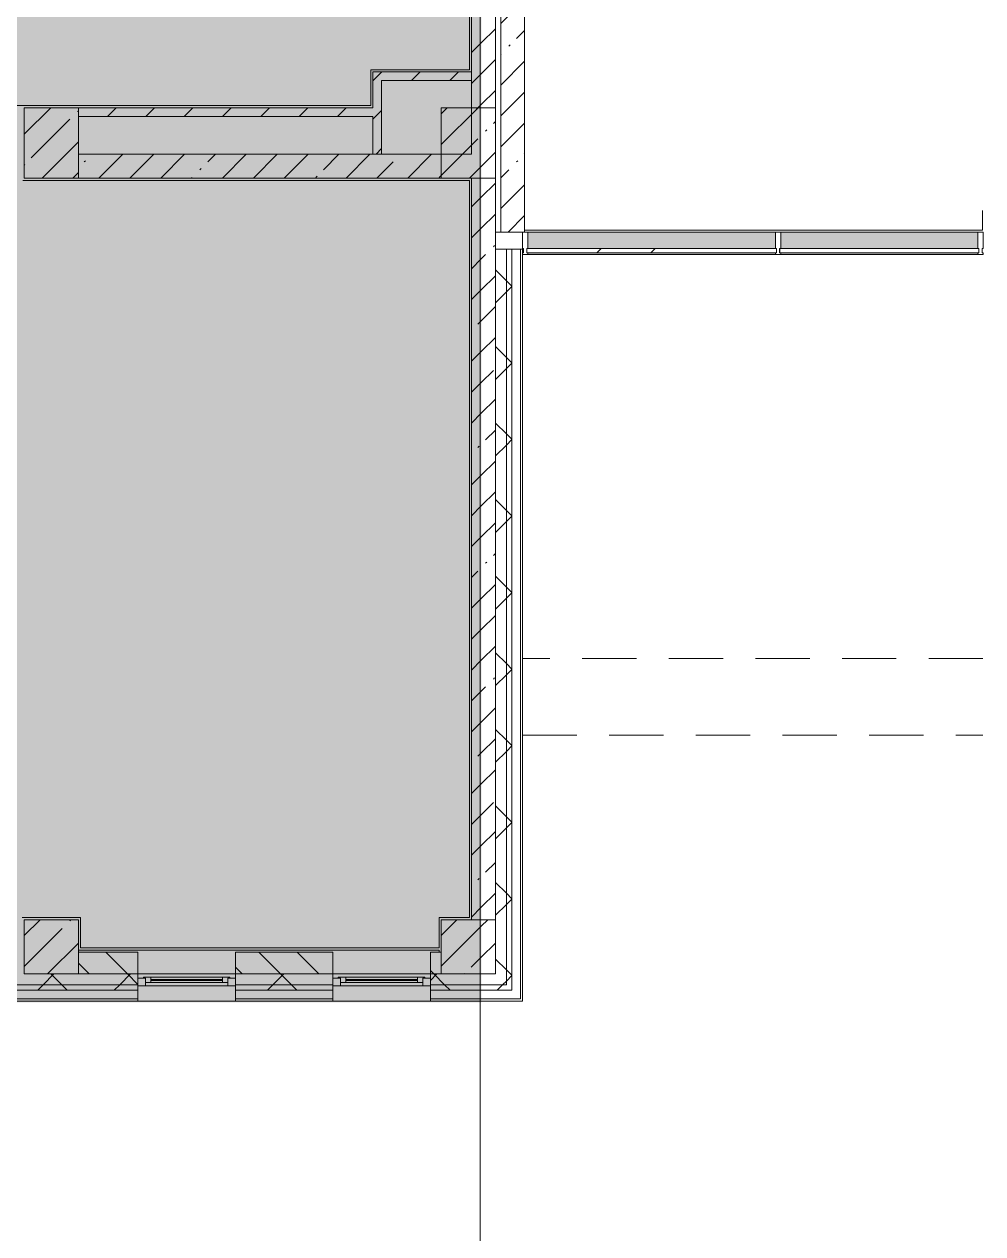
# Model space of a CAD drawing. Header units: millimetres. Extents: x 35355 to 234366, y -8553 to 29000.
# Drawn here: x 187706 to 196557, y 1150 to 12321 of the extents above; entities that cross this region are included whole.
import ezdxf

# ---------------------------------------------------------------- set-up
doc = ezdxf.new("R2010")
doc.units = ezdxf.units.MM
doc.linetypes.add('200_ШТРИХ__ш1_п0_6_', pattern=[800, 500, -300])
doc.linetypes.add('Осевая', pattern=[3175, 635, -476.25, 1587.5, -476.25])
doc.layers.add('A-DETL-GENF-2', color=7, linetype='Continuous', lineweight=9, true_color=0xc0c0c0, transparency=0.4)
for name, color, linetype, lineweight in [('A-DETL-MBND-1', 7, '200_ШТРИХ__ш1_п0_6_', 9), ('A-GLAZ-CURT-3', 7, 'Continuous', 5), ('A-GLAZ-CWMG-3', 7, 'Continuous', 5), ('A-WALL', 7, 'Continuous', 9), ('A-WALL-2', 7, 'Continuous', 5), ('I-WALL-3', 7, 'Continuous', 5), ('S-COLS-1', 7, 'Continuous', 5), ('Оси', 7, 'Continuous', 9), ('Оси-2', 7, 'Осевая', 9)]:
    doc.layers.add(name, color=color, linetype=linetype, lineweight=lineweight)
for name, color, linetype, lineweight, true_color in [('A-FLOR-1', 7, 'Continuous', 5, 0xb7b7b7), ('A-FLOR-2', 7, 'Continuous', 5, 0xaaaaaa), ('A-GLAZ-3', 7, 'Continuous', 5, 0x737373), ('A-GLAZ-CWMG-4', 7, 'Continuous', 5, 0x383e42), ('A-WALL-3', 7, 'Continuous', 5, 0x737373), ('A-WALL-4', 7, 'Continuous', 9, 0x737373), ('I-WALL-2', 7, 'Continuous', 5, 0x737373), ('S-COLS-2', 7, 'Continuous', 5, 0x737373)]:
    doc.layers.add(name, color=color, linetype=linetype, lineweight=lineweight, true_color=true_color)
pattern_1 = [(45, (107356.5, 0), (-285.1231, 285.1231), []), (45, (107641.6, 0), (-285.1231, 285.1231), [504.031, -100.806, 16.764, -84.042])]
pattern_2 = [(45, (107356.5, 0), (-353.5534, 353.5534), []), (135, (107356.5, 0), (-353.5534, -353.5534), [])]
pattern_3 = [(45, (107356.5, 0), (-176.7767, 176.7767), [])]
pattern_4 = [(45, (-84450, -3800), (-285.1231, 285.1231), []), (45, (-84164.88, -3800), (-285.1231, 285.1231), [504.031, -100.806, 16.764, -84.042])]

# ---------------------------------------------------------------- blocks, each defined once
blk = doc.blocks.new('BSC_Колонна _Прямоугольная - 500х500-V65-3_6_2_птичка')
at = {"layer": 'S-COLS-1'}
h = blk.add_hatch(dxfattribs=at)
h.set_pattern_fill('FP_88', color=256, style=0, pattern_type=2)
h.set_pattern_definition([(45, (-80600, -3800), (-285.1231, 285.1231), []), (45, (-80314.88, -3800), (-285.1231, 285.1231), [504.031, -100.806, 16.764, -84.042])])
h.paths.add_polyline_path([(250, -250), (250, 250), (-250, 250), (-250, -250)])
at = {"layer": 'S-COLS-2'}
for p, q in [((250, 250), (-250, 250)), ((-250, 250), (-250, -250)), ((250, -250), (250, 250)), ((-250, -250), (250, -250))]:
    blk.add_line(p, q, dxfattribs=at)
blk = doc.blocks.new('120_Окно_СКБ_1Ст - 120_Окно_СКБ_1Ст 900х2500_h_-19906774-3_6_2_птичка')
at = {"layer": 'A-GLAZ-3'}
for p, q in [((-450, -75), (-450, -5)), ((-450, -5), (-380, -5)), ((450, -5), (-450, -5)), ((-380, -75), (-450, -75)), ((-450, -75), (-400, -75)), ((-380, -75), (-400, -75)), ((-400, -75), (-400, -85)), ((-400, -85), (400, -85)), ((400, -85), (-400, -85)), ((-380, -5), (-380, -75)), ((380, -35), (-380, -35)), ((-380, -35), (-380, -75)), ((-330, -85), (-330, -35)), ((-330, -55), (330, -55)), ((330, -65), (-330, -65)), ((330, -85), (330, -35)), ((380, -75), (380, -5)), ((380, -5), (450, -5)), ((380, -75), (380, -35)), ((450, -75), (380, -75)), ((400, -75), (380, -75)), ((400, -75), (450, -75)), ((400, -85), (400, -75)), ((450, -5), (450, -75))]:
    blk.add_line(p, q, dxfattribs=at)
blk = doc.blocks.new('Системная панель - Стекло - 40мм-33184352-3_6_2_птичка')
at = {"layer": 'A-GLAZ-CURT-3'}
h = blk.add_hatch(dxfattribs=at)
h.set_pattern_fill('FP_158', color=256, style=0, pattern_type=2)
h.set_pattern_definition([(45, (-86642.5, -9710), (-1414.214, 1414.214), [1000, -3000]), (45, (-87642.5, -10210), (-1414.214, 1414.214), [3000, -1000]), (45, (-85642.5, -10710), (-1414.214, 1414.214), [1000, -3000])])
h.paths.add_polyline_path([(1153, 0), (1153, 40), (-1153, 40), (-1153, 0), (554, 0)])
for p, q in [((1153, 40), (-1153, 40)), ((-1153, 40), (-1153, 0)), ((-1153, 0), (1153, 0)), ((1153, 0), (1153, 40))]:
    blk.add_line(p, q, dxfattribs=at)
blk = doc.blocks.new('Системная панель - Стекло - 40мм-33184353-3_6_2_птичка')
at = {"layer": 'A-GLAZ-CURT-3'}
h = blk.add_hatch(dxfattribs=at)
h.set_pattern_fill('FP_159', color=256, style=0, pattern_type=2)
h.set_pattern_definition([(45, (-88744.2, -9710), (-1414.214, 1414.214), [1000, -3000]), (45, (-89744.2, -10210), (-1414.214, 1414.214), [3000, -1000]), (45, (-87744.2, -10710), (-1414.214, 1414.214), [1000, -3000])])
h.paths.add_polyline_path([(919, 0), (919, 40), (-919, 40), (-919, 0), (317, 0)])
for p, q in [((919, 40), (-919, 40)), ((-919, 40), (-919, 0)), ((-919, 0), (919, 0)), ((919, 0), (919, 40))]:
    blk.add_line(p, q, dxfattribs=at)
blk = doc.blocks.new('Прямоугольный импост - Импост структурный с накладкой - 190мм-33184356-3_6_2_птичка')
at = {"layer": 'A-GLAZ-CWMG-3'}
for p, q in [((-50, 0), (-50, 17)), ((-50, 17), (0, 17)), ((-40, 0), (-50, 0)), ((-40, -40), (-40, 0)), ((0, 0), (-10, 0)), ((-10, 0), (-10, -40)), ((0, 17), (0, 0)), ((-50, -190), (-50, -40)), ((-50, -40), (-40, -40)), ((-10, -40), (0, -40)), ((0, -40), (0, -190)), ((0, -190), (-50, -190))]:
    blk.add_line(p, q, dxfattribs=at)
blk = doc.blocks.new('Прямоугольный импост - Импост структурный с накладкой - 190мм-33184358-3_6_2_птичка')
at = {"layer": 'A-GLAZ-CWMG-3'}
for p, q in [((0, 17), (-50, 17)), ((-50, 17), (-50, 0)), ((-50, 0), (-40, 0)), ((-40, 0), (-40, -40)), ((-10, -40), (-10, 0)), ((-10, 0), (0, 0)), ((0, 0), (0, 17)), ((-40, -40), (-50, -40)), ((-50, -40), (-50, -190)), ((0, -40), (-10, -40)), ((0, -190), (0, -40)), ((-50, -190), (0, -190))]:
    blk.add_line(p, q, dxfattribs=at)
blk = doc.blocks.new('Прямоугольный импост - Импост структурный с накладкой - 190мм-33184349-3_6_2_птичка')
at = {"layer": 'A-GLAZ-CWMG-3'}
for p, q in [((-25, 0), (-25, 17)), ((-25, 17), (25, 17)), ((-15, 0), (-25, 0)), ((-15, -40), (-15, 0)), ((25, 0), (15, 0)), ((15, 0), (15, -40)), ((25, 17), (25, 0)), ((-25, -190), (-25, -40)), ((-25, -40), (-15, -40)), ((15, -40), (25, -40)), ((25, -40), (25, -190)), ((25, -190), (-25, -190))]:
    blk.add_line(p, q, dxfattribs=at)
blk = doc.blocks.new('Прямоугольный импост - Импост структурный с накладкой - 190мм-23186050-3_6_2_птичка')
at = {"layer": 'A-GLAZ-CWMG-4'}
for points in [[(85000, 10250), (87285, 10250), (87285, 10400), (85000, 10400)], [(85000, 10193), (87285, 10193), (87285, 10210), (85000, 10210)]]:
    blk.add_hatch(color=256, dxfattribs=at).paths.add_polyline_path(points)
at = {"layer": 'A-GLAZ-CWMG-3'}
for p, q in [((85000, 10400), (87285, 10400)), ((85000, 10193), (87285, 10193))]:
    blk.add_line(p, q, dxfattribs=at)
blk = doc.blocks.new('Прямоугольный импост - Импост структурный с накладкой - 190мм-23186051-3_6_2_птичка')
at = {"layer": 'A-GLAZ-CWMG-4'}
for points in [[(88000, 10250), (88000, 10400), (87335, 10400), (87335, 10250)], [(87335, 10193), (88000, 10193), (88000, 10210), (87335, 10210)]]:
    blk.add_hatch(color=256, dxfattribs=at).paths.add_polyline_path(points)
at = {"layer": 'A-GLAZ-CWMG-3'}
for p, q in [((87335, 10400), (88000, 10400)), ((87335, 10193), (88000, 10193))]:
    blk.add_line(p, q, dxfattribs=at)
blk = doc.blocks.new('Прямоугольный импост - Импост структурный с накладкой - 190мм-23186052-3_6_2_птичка')
at = {"layer": 'A-GLAZ-CWMG-4'}
for points in [[(88561, 10250), (89154, 10250), (89154, 10400), (88000, 10400), (88000, 10250)], [(88561, 10193), (89154, 10193), (89154, 10210), (88000, 10210), (88000, 10193)]]:
    blk.add_hatch(color=256, dxfattribs=at).paths.add_polyline_path(points)
at = {"layer": 'A-GLAZ-CWMG-3'}
for p, q in [((88000, 10400), (89154, 10400)), ((88000, 10193), (89154, 10193))]:
    blk.add_line(p, q, dxfattribs=at)
blk = doc.blocks.new('парапет9 - парапет-22867712-3_6_2_птичка')
at = {"layer": 'A-DETL-MBND-1'}
for p, q in [((89202, 7964), (84952, 7964)), ((84952, 7255), (89202, 7255))]:
    blk.add_line(p, q, dxfattribs=at)
blk = doc.blocks.new('BSC_Колонна _Прямоугольная - 650х500-V175-3_6_2_птичка')
at = {"layer": 'S-COLS-1'}
h = blk.add_hatch(dxfattribs=at)
h.set_pattern_fill('FP_162', color=256, style=0, pattern_type=2)
h.set_pattern_definition([(135, (11225, -80600), (-285.1231, -285.1231), []), (135, (11225, -80314.88), (-285.1231, -285.1231), [504.031, -100.806, 16.764, -84.042])])
h.paths.add_polyline_path([(325, 250), (-325, 250), (-325, -250), (325, -250)])
at = {"layer": 'S-COLS-2'}
for p, q in [((325, 250), (-325, 250)), ((-325, 250), (-325, -250)), ((325, -250), (325, 250)), ((-325, -250), (325, -250))]:
    blk.add_line(p, q, dxfattribs=at)
blk = doc.blocks.new('BSC_Колонна _Прямоугольная - 500х500-V176-3_6_2_птичка')
at = {"layer": 'S-COLS-1'}
h = blk.add_hatch(dxfattribs=at)
h.set_pattern_fill('FP_163', color=256, style=0, pattern_type=2)
h.set_pattern_definition(pattern_4)
h.paths.add_polyline_path([(-84, -250), (120, -250), (120, 250), (-250, 250), (-250, -250)])
h = blk.add_hatch(dxfattribs=at)
h.set_pattern_fill('FP_163', color=256, style=0, pattern_type=2)
h.set_pattern_definition(pattern_4)
h.paths.add_polyline_path([(250, -250), (250, 250), (120, 250), (120, -250)])
for p, q in [((250, 250), (120, 250)), ((250, -250), (250, 250)), ((120, -250), (250, -250))]:
    blk.add_line(p, q, dxfattribs=at)
at = {"layer": 'S-COLS-2'}
for p, q in [((120, 250), (-250, 250)), ((-250, 250), (-250, -250)), ((-250, -250), (120, -250))]:
    blk.add_line(p, q, dxfattribs=at)

msp = doc.modelspace()

# ---------------------------------------------------------------- hatches: boundary and pattern name
at = {"layer": 'A-DETL-GENF-2'}
msp.add_hatch(color=256, dxfattribs=at).paths.add_polyline_path([(178205.9, -251.7), (183206.5, -251.7), (183206.5, 3288.3), (191926.5, 3288.3), (191926.5, 27348.3), (149266.5, 27348.3), (149266.5, 23888.3), (145666.6, 23888.3), (145666.6, -251.7), (177273.7, -251.7)])
at = {"layer": 'A-WALL-2'}
h = msp.add_hatch(dxfattribs=at)
h.set_pattern_fill('FP_99', color=256, style=0, pattern_type=2)
h.set_pattern_definition(pattern_2)
h.paths.add_polyline_path([(192158.1, 3450), (192158.1, 10242), (192058.1, 10242), (192058.1, 3450)])
h = msp.add_hatch(dxfattribs=at)
h.set_pattern_fill('FP_99', color=256, style=0, pattern_type=2)
h.set_pattern_definition(pattern_2)
h.paths.add_polyline_path([(192158.1, 3400), (192208.1, 3400), (192208.1, 10242), (192158.1, 10242), (192158.1, 3450)])
h = msp.add_hatch(dxfattribs=at)
h.set_pattern_fill('FP_97', color=256, style=0, pattern_type=2)
h.set_pattern_definition([(135, (107356.5, 0), (-176.7767, -176.7767), [])])
h.paths.add_polyline_path([(183336.5, 3550), (184436.5, 3550), (184436.5, 3750), (183336.5, 3750), (183336.5, 3566.7)])
h.paths.add_polyline_path([(188459.9, 3550), (188756.5, 3550), (188756.5, 3750), (188206.5, 3750), (188206.5, 3550)])
h.paths.add_polyline_path([(187706.5, 3550), (187706.5, 3750), (187436.5, 3750), (187436.5, 3550)])
h.paths.add_polyline_path([(191556.5, 3550), (191556.5, 3750), (191456.5, 3750), (191456.5, 3550)])
h.paths.add_polyline_path([(190324.3, 3550), (190556.5, 3550), (190556.5, 3750), (189656.5, 3750), (189656.5, 3550)])
h = msp.add_hatch(dxfattribs=at)
h.set_pattern_fill('FP_99', color=256, style=0, pattern_type=2)
h.set_pattern_definition(pattern_2)
h.paths.add_polyline_path([(188459.9, 3450), (188756.5, 3450), (188756.5, 3550), (187436.5, 3550), (187436.5, 3450)])
h.paths.add_polyline_path([(189656.5, 3450), (190556.5, 3450), (190556.5, 3550), (189656.5, 3550)])
h.paths.add_polyline_path([(191926.5, 3450), (191926.5, 3550), (191456.5, 3550), (191456.5, 3450), (191722.6, 3450)])
h.paths.add_polyline_path([(183056.5, 3450), (184436.5, 3450), (184436.5, 3550), (183056.5, 3550)])
h = msp.add_hatch(dxfattribs=at)
h.set_pattern_fill('FP_99', color=256, style=0, pattern_type=2)
h.set_pattern_definition(pattern_2)
h.paths.add_polyline_path([(191926.5, 3450), (192058.1, 3450), (192056.5, 3550), (191926.5, 3550), (191926.5, 3538.7)])
h = msp.add_hatch(dxfattribs=at)
h.set_pattern_fill('FP_99', color=256, style=0, pattern_type=2)
h.set_pattern_definition(pattern_2)
h.paths.add_polyline_path([(183247, 3400), (184436.5, 3400), (184436.5, 3450), (183056.5, 3450), (183056.5, 3400), (183206.5, 3400)])
h.paths.add_polyline_path([(191926.5, 3400), (191926.5, 3450), (191456.5, 3450), (191456.5, 3400), (191722.6, 3400)])
h.paths.add_polyline_path([(190324.3, 3400), (190556.5, 3400), (190556.5, 3450), (189656.5, 3450), (189656.5, 3400)])
h.paths.add_polyline_path([(187436.5, 3400), (188756.5, 3400), (188756.5, 3450), (187436.5, 3450)])
h = msp.add_hatch(dxfattribs=at)
h.set_pattern_fill('FP_99', color=256, style=0, pattern_type=2)
h.set_pattern_definition(pattern_2)
h.paths.add_polyline_path([(192158.1, 3400), (192158.1, 3450), (191926.5, 3450), (191926.5, 3400), (192058.1, 3400)])
at = {"layer": 'I-WALL-3'}
h = msp.add_hatch(dxfattribs=at)
h.set_pattern_fill('FP_95', color=256, style=0, pattern_type=2)
h.set_pattern_definition(pattern_1)
h.paths.add_polyline_path([(192188.6, 10400), (192326.5, 10400), (192326.5, 19100), (192106.5, 19100), (192106.5, 10400)])
h = msp.add_hatch(dxfattribs=at)
h.set_pattern_fill('FP_95', color=256, style=0, pattern_type=2)
h.set_pattern_definition(pattern_1)
h.paths.add_polyline_path([(191926.5, 4050), (191926.5, 15130), (191836.5, 15130), (191836.5, 4050)])
h = msp.add_hatch(dxfattribs=at)
h.set_pattern_fill('FP_95', color=256, style=0, pattern_type=2)
h.set_pattern_definition(pattern_1)
h.paths.add_polyline_path([(191926.5, 4050), (192056.5, 4050), (192056.5, 15130), (191926.5, 15130), (191926.5, 4280.4)])
h = msp.add_hatch(dxfattribs=at)
h.set_pattern_fill('FP_100', color=256, style=0, pattern_type=2)
h.set_pattern_definition(pattern_3)
h.paths.add_polyline_path([(190926.5, 11120), (191006.5, 11120), (191006.5, 11880), (190926.5, 11880), (190926.5, 11222)])
h = msp.add_hatch(dxfattribs=at)
h.set_pattern_fill('FP_100', color=256, style=0, pattern_type=2)
h.set_pattern_definition(pattern_3)
h.paths.add_polyline_path([(191836.5, 11800), (191836.5, 11880), (191006.5, 11880), (191006.5, 11800)])
h = msp.add_hatch(dxfattribs=at)
h.set_pattern_fill('FP_100', color=256, style=0, pattern_type=2)
h.set_pattern_definition(pattern_3)
h.paths.add_polyline_path([(190926.5, 11470), (190926.5, 11550), (188206.5, 11550), (188206.5, 11470), (190324.3, 11470)])
h = msp.add_hatch(dxfattribs=at)
h.set_pattern_fill('FP_95', color=256, style=0, pattern_type=2)
h.set_pattern_definition(pattern_1)
h.paths.add_polyline_path([(190324.3, 10900), (191836.5, 10900), (191836.5, 11120), (188206.5, 11120), (188206.5, 10900)])
at = {"layer": 'S-COLS-1'}
h = msp.add_hatch(dxfattribs=at)
h.set_pattern_fill('FP_95', color=256, style=0, pattern_type=2)
h.set_pattern_definition(pattern_1)
h.paths.add_polyline_path([(191926.5, 10900), (191926.5, 11550), (191556.5, 11550), (191556.5, 10900)])
h = msp.add_hatch(dxfattribs=at)
h.set_pattern_fill('FP_95', color=256, style=0, pattern_type=2)
h.set_pattern_definition(pattern_1)
h.paths.add_polyline_path([(192056.5, 10900), (192056.5, 11550), (191926.5, 11550), (191926.5, 10900)])

# ---------------------------------------------------------------- linework, layer by layer
at = {"layer": 'A-DETL-MBND-1'}
for p, q in [((192056.5, 10400), (192106.5, 10400)), ((192306.5, 10242), (192306.5, 10250))]:
    msp.add_line(p, q, dxfattribs=at)
at = {"layer": 'A-FLOR-1'}
for p, q in [((191816.5, 11900), (191816.5, 15130)), ((190907, 11570), (190907, 11900)), ((190907, 11900), (191816.5, 11900)), ((187275.5, 11570), (190907, 11570)), ((191816.5, 10879), (187692.5, 10879)), ((191816.5, 4070), (191816.5, 10879)), ((187686.5, 4070), (188226.5, 4070)), ((188226.5, 4070), (188226.5, 3790)), ((191536.5, 3790), (191536.5, 4070)), ((191536.5, 4070), (191816.5, 4070)), ((188226.5, 3790), (191536.5, 3790))]:
    msp.add_line(p, q, dxfattribs=at)
at = {"layer": 'A-FLOR-2'}
for p, q in [((196555.5, 10420), (196555.5, 10600)), ((192326.5, 10420), (196555.5, 10420))]:
    msp.add_line(p, q, dxfattribs=at)
at = {"layer": 'A-WALL'}
for p, q in [((192158.1, 10242), (192158.1, 3450)), ((192208.1, 10242), (192208.1, 3400)), ((192288.1, 10242), (192288.1, 3320)), ((192208.1, 3400), (191926.5, 3400)), ((192288.1, 3320), (191926.5, 3320))]:
    msp.add_line(p, q, dxfattribs=at)
at = {"layer": 'A-WALL-2'}
for p, q in [((192308.1, 10242), (192058.1, 10242)), ((192058.1, 10242), (192058.1, 3550)), ((192308.1, 3300), (192308.1, 10242))]:
    msp.add_line(p, q, dxfattribs=at)
at = {"layer": 'A-WALL-3'}
for p, q in [((188756.5, 3750), (188206.5, 3750)), ((188756.5, 3300), (188756.5, 3750)), ((189656.5, 3750), (189656.5, 3300)), ((190556.5, 3750), (189656.5, 3750)), ((190556.5, 3300), (190556.5, 3750)), ((191456.5, 3750), (191456.5, 3300)), ((191556.5, 3750), (191456.5, 3750)), ((188756.5, 3550), (189656.5, 3550)), ((190556.5, 3550), (191456.5, 3550)), ((192308.1, 3300), (183214.5, 3300))]:
    msp.add_line(p, q, dxfattribs=at)
at = {"layer": 'A-WALL-4'}
for p, q in [((191836.5, 11800), (191836.5, 11880)), ((190926.5, 11120), (191006.5, 11120)), ((188756.5, 3550), (188206.5, 3550)), ((190556.5, 3550), (189656.5, 3550)), ((191556.5, 3550), (191456.5, 3550)), ((187436.5, 3450), (188756.5, 3450)), ((187436.5, 3400), (188756.5, 3400)), ((189656.5, 3450), (190556.5, 3450)), ((189656.5, 3400), (190556.5, 3400)), ((191456.5, 3450), (192158.1, 3450)), ((191456.5, 3400), (191926.5, 3400)), ((187436.5, 3320), (188756.5, 3320)), ((189656.5, 3320), (190556.5, 3320)), ((191456.5, 3320), (191926.5, 3320))]:
    msp.add_line(p, q, dxfattribs=at)
at = {"layer": 'I-WALL-2'}
for p, q in [((191836.5, 15130), (191836.5, 11880)), ((190926.5, 11880), (190926.5, 11550)), ((191836.5, 11880), (190926.5, 11880)), ((191006.5, 11120), (191006.5, 11800)), ((191006.5, 11800), (191836.5, 11800)), ((191836.5, 11800), (191836.5, 11120)), ((190926.5, 11550), (188206.5, 11550)), ((188206.5, 11470), (190926.5, 11470)), ((190926.5, 11470), (190926.5, 11120)), ((190926.5, 11120), (188206.5, 11120)), ((191836.5, 11120), (191006.5, 11120)), ((188206.5, 10900), (191836.5, 10900)), ((191836.5, 10900), (191836.5, 4050)), ((188206.5, 3770), (191536.5, 3770)), ((191536.5, 3750), (191536.5, 3770)), ((189656.5, 3550), (188756.5, 3550)), ((191456.5, 3550), (190556.5, 3550))]:
    msp.add_line(p, q, dxfattribs=at)
at = {"layer": 'I-WALL-3'}
for p, q in [((192106.5, 19100), (192106.5, 10400)), ((192056.5, 4050), (192056.5, 15130)), ((192326.5, 10400), (192326.5, 13400)), ((192106.5, 10400), (192326.5, 10400))]:
    msp.add_line(p, q, dxfattribs=at)
at = {"layer": 'S-COLS-1'}
for p, q in [((192056.5, 11550), (191926.5, 11550)), ((192056.5, 10900), (192056.5, 11550)), ((191926.5, 10900), (192056.5, 10900))]:
    msp.add_line(p, q, dxfattribs=at)
at = {"layer": 'S-COLS-2'}
for p, q in [((191926.5, 11550), (191556.5, 11550)), ((191556.5, 11550), (191556.5, 10900)), ((191556.5, 10900), (191926.5, 10900))]:
    msp.add_line(p, q, dxfattribs=at)
at = {"layer": 'Оси'}
for p, q in [((191916.5, 10029.8), (191916.5, 21915.1)), ((191916.5, -1906.3), (191916.5, 9979))]:
    msp.add_line(p, q, dxfattribs=at)
at = {"layer": 'Оси-2'}
msp.add_line((191916.5, 9979), (191916.5, 10029.8), dxfattribs=at)

# ---------------------------------------------------------------- block references
at = {"layer": 'A-DETL-MBND-1'}
msp.add_blockref('парапет9 - парапет-22867712-3_6_2_птичка', (107356.5, -1500), dxfattribs=at)
at = {"layer": 'A-GLAZ-3', "rotation": 180}
for p in [(189206.5, 3435), (191006.5, 3435)]:
    msp.add_blockref('120_Окно_СКБ_1Ст - 120_Окно_СКБ_1Ст 900х2500_h_-19906774-3_6_2_птичка', p, dxfattribs=at)
at = {"layer": 'A-GLAZ-CURT-3'}
for name, p in [('Системная панель - Стекло - 40мм-33184352-3_6_2_птичка', (193499, 10210)), ('Системная панель - Стекло - 40мм-33184353-3_6_2_птичка', (195600.7, 10210))]:
    msp.add_blockref(name, p, dxfattribs=at)
at = {"layer": 'A-GLAZ-CWMG-3', "rotation": 180}
msp.add_blockref('Прямоугольный импост - Импост структурный с накладкой - 190мм-33184358-3_6_2_птичка', (192306.5, 10210), dxfattribs=at)
at = {"layer": 'A-GLAZ-CWMG-3'}
for name in ['Прямоугольный импост - Импост структурный с накладкой - 190мм-23186050-3_6_2_птичка', 'Прямоугольный импост - Импост структурный с накладкой - 190мм-23186051-3_6_2_птичка', 'Прямоугольный импост - Импост структурный с накладкой - 190мм-23186052-3_6_2_птичка']:
    msp.add_blockref(name, (107356.5, 0), dxfattribs=at)
at = {"layer": 'A-GLAZ-CWMG-3', "extrusion": (0, 0, -1), "rotation": 180}
for name, p in [('Прямоугольный импост - Импост структурный с накладкой - 190мм-33184349-3_6_2_птичка', (-194666.5, 10210)), ('Прямоугольный импост - Импост структурный с накладкой - 190мм-33184356-3_6_2_птичка', (-196560, 10210))]:
    msp.add_blockref(name, p, dxfattribs=at)
at = {"layer": 'S-COLS-1'}
msp.add_blockref('BSC_Колонна _Прямоугольная - 500х500-V176-3_6_2_птичка', (191806.5, 3800), dxfattribs=at)
at = {"layer": 'S-COLS-2', "rotation": 270.0000000000007}
msp.add_blockref('BSC_Колонна _Прямоугольная - 650х500-V175-3_6_2_птичка', (187956.5, 11225), dxfattribs=at)
at = {"layer": 'S-COLS-2'}
msp.add_blockref('BSC_Колонна _Прямоугольная - 500х500-V65-3_6_2_птичка', (187956.5, 3800), dxfattribs=at)

doc.saveas('drawing.dxf')
